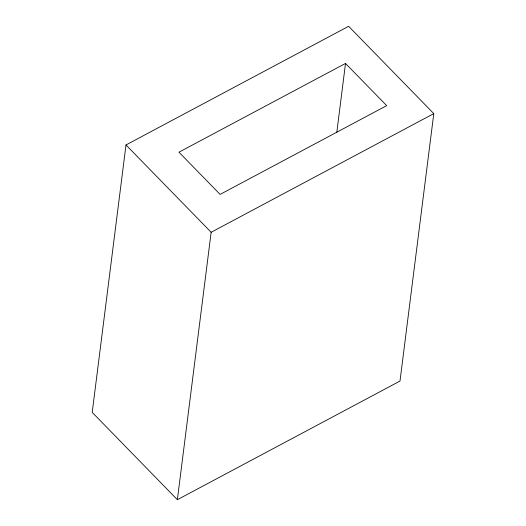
<?xml version="1.0" encoding="UTF-8"?>
<svg xmlns="http://www.w3.org/2000/svg" width="526" height="526" viewBox="0 0 526 526"><rect width="100%" height="100%" fill="white"/><g stroke="black" fill="none" stroke-linecap="round" stroke-linejoin="round"><path stroke-width="0.79" d="M125.997 144.952L92.214 412.377L177.367 499.7L400.003 381.048L433.786 113.623L348.633 26.3L125.997 144.952L211.15 232.275L177.367 499.7M336.785 132.526L345.516 63.422L178.945 152.192L220.111 194.403L386.676 105.634L345.516 63.422M211.15 232.275L433.786 113.623"/></g></svg>
